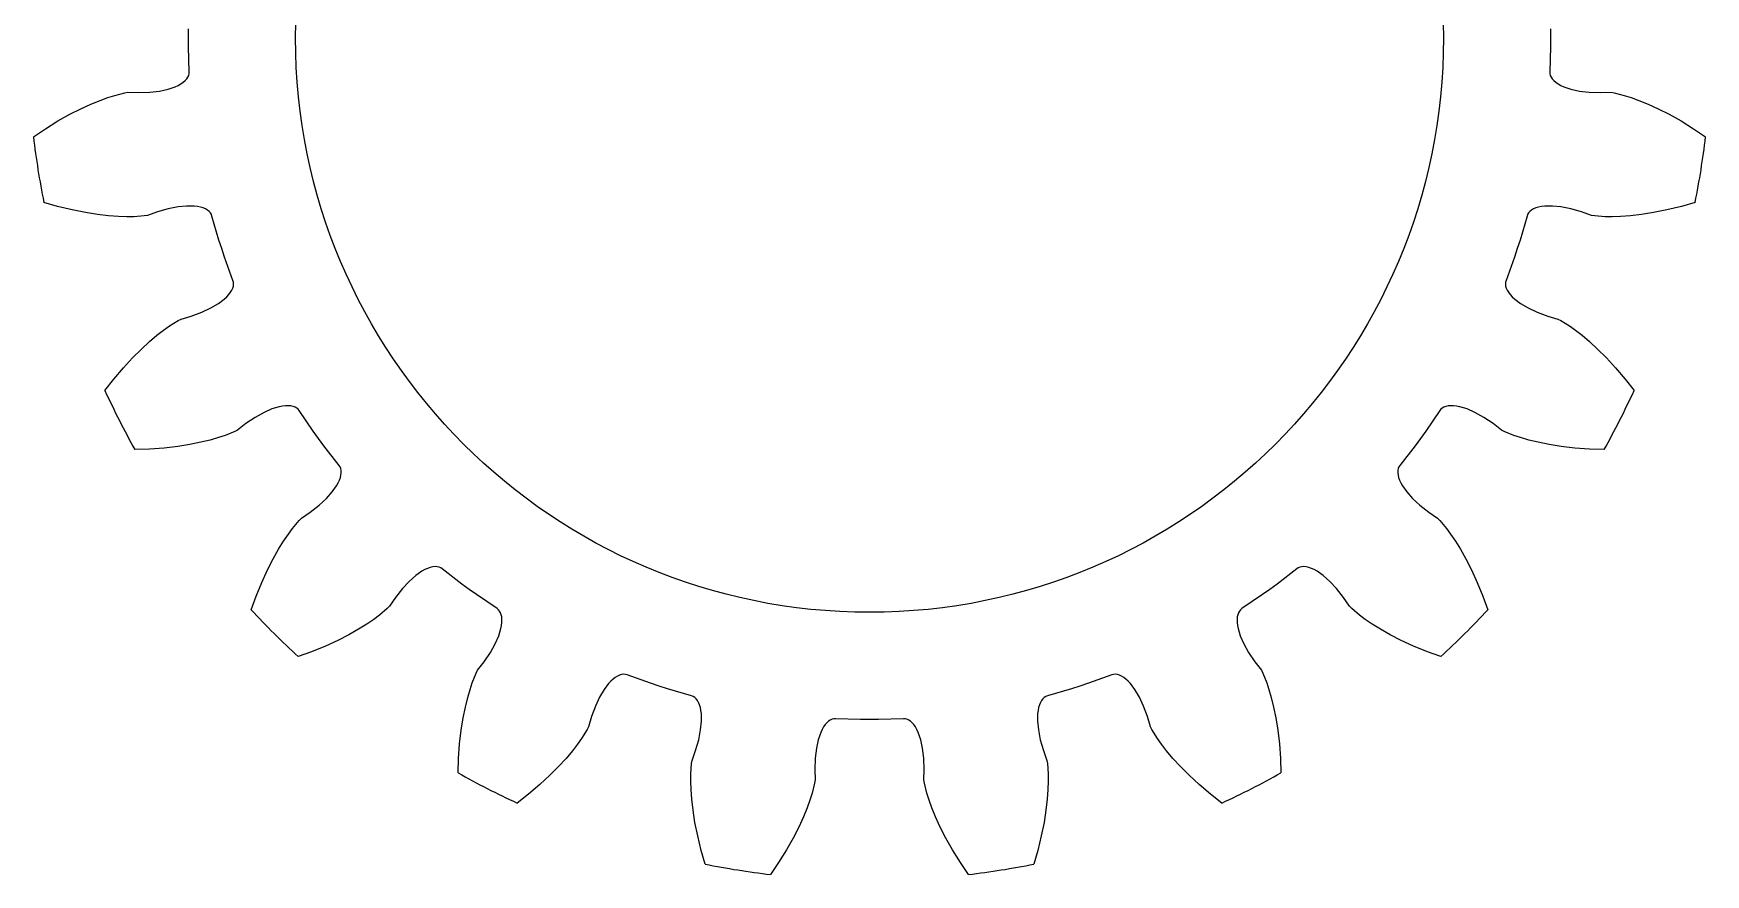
# Model space of a CAD drawing. Extents: x -0.6 to 40.9, y -10.9 to 10.9.
# Drawn here: x 19.08 to 40.92, y -10.92 to 0.06 of the extents above; entities that cross this region are included whole.
import ezdxf

# ---------------------------------------------------------------- set-up
doc = ezdxf.new("R2010")
doc.units = 0

msp = doc.modelspace()

# ---------------------------------------------------------------- linework, layer by layer
msp.add_circle((30, 0), 7.5)
msp.add_circle((30, 0), 7.5)
at = {"layer": 'layer0'}
for p, q in [((21.1, 0), (21.101, 0.117)), ((21.101, -0.117), (21.1, 0)), ((38.899, 0.117), (38.9, 0)), ((38.9, 0), (38.899, -0.117)), ((21.111, -0.443), (21.101, -0.117)), ((38.899, -0.117), (38.889, -0.443)), ((20.837, -0.669), (20.93, -0.637)), ((20.93, -0.637), (20.969, -0.619)), ((20.969, -0.619), (21.004, -0.599)), ((21.004, -0.599), (21.034, -0.579)), ((21.034, -0.579), (21.059, -0.557)), ((21.059, -0.557), (21.079, -0.535)), ((21.079, -0.535), (21.094, -0.512)), ((21.094, -0.512), (21.105, -0.489)), ((21.105, -0.489), (21.11, -0.466)), ((21.11, -0.466), (21.111, -0.443)), ((38.889, -0.443), (38.89, -0.466)), ((38.89, -0.466), (38.895, -0.489)), ((38.895, -0.489), (38.906, -0.512)), ((38.906, -0.512), (38.921, -0.535)), ((38.921, -0.535), (38.941, -0.557)), ((38.941, -0.557), (38.966, -0.579)), ((38.966, -0.579), (38.996, -0.599)), ((38.996, -0.599), (39.031, -0.619)), ((39.031, -0.619), (39.07, -0.637)), ((39.07, -0.637), (39.163, -0.669)), ((19.696, -0.924), (19.828, -0.863)), ((19.828, -0.863), (19.946, -0.815)), ((19.946, -0.815), (20.049, -0.778)), ((20.049, -0.778), (20.138, -0.75)), ((20.138, -0.75), (20.27, -0.718)), ((20.27, -0.718), (20.311, -0.71)), ((20.311, -0.71), (20.449, -0.714)), ((20.449, -0.714), (20.596, -0.709)), ((20.596, -0.709), (20.725, -0.694)), ((20.725, -0.694), (20.837, -0.669)), ((39.163, -0.669), (39.275, -0.694)), ((39.275, -0.694), (39.404, -0.709)), ((39.404, -0.709), (39.551, -0.714)), ((39.551, -0.714), (39.689, -0.71)), ((39.689, -0.71), (39.73, -0.718)), ((39.73, -0.718), (39.862, -0.75)), ((39.862, -0.75), (39.951, -0.778)), ((39.951, -0.778), (40.054, -0.815)), ((40.054, -0.815), (40.172, -0.863)), ((40.172, -0.863), (40.304, -0.924)), ((19.232, -1.187), (19.397, -1.084)), ((19.397, -1.084), (19.553, -0.997)), ((19.553, -0.997), (19.696, -0.924)), ((40.304, -0.924), (40.447, -0.997)), ((40.447, -0.997), (40.603, -1.084)), ((40.603, -1.084), (40.768, -1.187)), ((19.076, -1.292), (19.232, -1.187)), ((40.768, -1.187), (40.924, -1.292)), ((19.392, -2.199), (19.212, -2.147)), ((40.788, -2.147), (40.608, -2.199)), ((19.581, -2.245), (19.392, -2.199)), ((19.756, -2.28), (19.581, -2.245)), ((19.915, -2.306), (19.756, -2.28)), ((20.059, -2.322), (19.915, -2.306)), ((20.186, -2.331), (20.059, -2.322)), ((20.296, -2.335), (20.186, -2.331)), ((20.389, -2.334), (20.296, -2.335)), ((20.524, -2.324), (20.389, -2.334)), ((20.565, -2.318), (20.524, -2.324)), ((20.696, -2.272), (20.565, -2.318)), ((20.837, -2.232), (20.696, -2.272)), ((20.965, -2.206), (20.837, -2.232)), ((21.078, -2.195), (20.965, -2.206)), ((21.177, -2.197), (21.078, -2.195)), ((21.22, -2.202), (21.177, -2.197)), ((21.259, -2.21), (21.22, -2.202)), ((21.294, -2.22), (21.259, -2.21)), ((21.324, -2.233), (21.294, -2.22)), ((21.35, -2.248), (21.324, -2.233)), ((21.372, -2.265), (21.35, -2.248)), ((21.389, -2.283), (21.372, -2.265)), ((21.401, -2.304), (21.389, -2.283)), ((21.409, -2.325), (21.401, -2.304)), ((21.5, -2.639), (21.409, -2.325)), ((38.591, -2.325), (38.5, -2.639)), ((38.599, -2.304), (38.591, -2.325)), ((38.611, -2.283), (38.599, -2.304)), ((38.628, -2.265), (38.611, -2.283)), ((38.65, -2.248), (38.628, -2.265)), ((38.676, -2.233), (38.65, -2.248)), ((38.706, -2.22), (38.676, -2.233)), ((38.741, -2.21), (38.706, -2.22)), ((38.78, -2.202), (38.741, -2.21)), ((38.823, -2.197), (38.78, -2.202)), ((38.922, -2.195), (38.823, -2.197)), ((39.035, -2.206), (38.922, -2.195)), ((39.163, -2.232), (39.035, -2.206)), ((39.304, -2.272), (39.163, -2.232)), ((39.435, -2.318), (39.304, -2.272)), ((39.476, -2.324), (39.435, -2.318)), ((39.611, -2.334), (39.476, -2.324)), ((39.704, -2.335), (39.611, -2.334)), ((39.814, -2.331), (39.704, -2.335)), ((39.941, -2.322), (39.814, -2.331)), ((40.085, -2.306), (39.941, -2.322)), ((40.244, -2.28), (40.085, -2.306)), ((40.419, -2.245), (40.244, -2.28)), ((40.608, -2.199), (40.419, -2.245)), ((21.536, -2.75), (21.5, -2.639)), ((21.573, -2.861), (21.536, -2.75)), ((38.464, -2.75), (38.427, -2.861)), ((38.5, -2.639), (38.464, -2.75)), ((21.683, -3.168), (21.573, -2.861)), ((38.427, -2.861), (38.317, -3.168)), ((21.668, -3.293), (21.681, -3.266)), ((21.681, -3.266), (21.688, -3.239)), ((21.689, -3.19), (21.683, -3.168)), ((21.688, -3.239), (21.691, -3.214)), ((21.691, -3.214), (21.689, -3.19)), ((38.311, -3.19), (38.309, -3.214)), ((38.309, -3.214), (38.312, -3.239)), ((38.317, -3.168), (38.311, -3.19)), ((38.312, -3.239), (38.319, -3.266)), ((38.319, -3.266), (38.332, -3.293)), ((21.394, -3.526), (21.492, -3.468)), ((21.492, -3.468), (21.57, -3.409)), ((21.57, -3.409), (21.602, -3.379)), ((21.602, -3.379), (21.629, -3.35)), ((21.629, -3.35), (21.651, -3.321)), ((21.651, -3.321), (21.668, -3.293)), ((38.332, -3.293), (38.349, -3.321)), ((38.349, -3.321), (38.371, -3.35)), ((38.371, -3.35), (38.398, -3.379)), ((38.398, -3.379), (38.43, -3.409)), ((38.43, -3.409), (38.508, -3.468)), ((38.508, -3.468), (38.606, -3.526)), ((20.853, -3.761), (20.968, -3.69)), ((20.968, -3.69), (21.005, -3.67)), ((21.005, -3.67), (21.138, -3.631)), ((21.138, -3.631), (21.275, -3.58)), ((21.275, -3.58), (21.394, -3.526)), ((38.606, -3.526), (38.725, -3.58)), ((38.725, -3.58), (38.862, -3.631)), ((38.862, -3.631), (38.995, -3.67)), ((38.995, -3.67), (39.032, -3.69)), ((39.032, -3.69), (39.147, -3.761)), ((20.593, -3.965), (20.69, -3.882)), ((20.69, -3.882), (20.777, -3.815)), ((20.777, -3.815), (20.853, -3.761)), ((39.147, -3.761), (39.223, -3.815)), ((39.223, -3.815), (39.31, -3.882)), ((39.31, -3.882), (39.407, -3.965)), ((20.372, -4.176), (20.486, -4.062)), ((20.486, -4.062), (20.593, -3.965)), ((39.407, -3.965), (39.514, -4.062)), ((39.514, -4.062), (39.628, -4.176)), ((20.125, -4.456), (20.251, -4.308)), ((20.251, -4.308), (20.372, -4.176)), ((39.628, -4.176), (39.749, -4.308)), ((39.749, -4.308), (39.875, -4.456)), ((20.01, -4.605), (20.125, -4.456)), ((39.875, -4.456), (39.99, -4.605)), ((22.369, -4.803), (22.33, -4.808)), ((22.406, -4.802), (22.369, -4.803)), ((22.439, -4.805), (22.406, -4.802)), ((22.468, -4.811), (22.439, -4.805)), ((37.561, -4.805), (37.532, -4.811)), ((37.594, -4.802), (37.561, -4.805)), ((37.631, -4.803), (37.594, -4.802)), ((37.67, -4.808), (37.631, -4.803)), ((21.975, -4.954), (21.853, -5.036)), ((22.089, -4.89), (21.975, -4.954)), ((22.193, -4.845), (22.089, -4.89)), ((22.287, -4.816), (22.193, -4.845)), ((22.33, -4.808), (22.287, -4.816)), ((22.494, -4.82), (22.468, -4.811)), ((22.516, -4.833), (22.494, -4.82)), ((22.534, -4.848), (22.516, -4.833)), ((22.548, -4.866), (22.534, -4.848)), ((22.731, -5.136), (22.548, -4.866)), ((37.452, -4.866), (37.269, -5.136)), ((37.466, -4.848), (37.452, -4.866)), ((37.484, -4.833), (37.466, -4.848)), ((37.506, -4.82), (37.484, -4.833)), ((37.532, -4.811), (37.506, -4.82)), ((37.713, -4.816), (37.67, -4.808)), ((37.807, -4.845), (37.713, -4.816)), ((37.911, -4.89), (37.807, -4.845)), ((38.025, -4.954), (37.911, -4.89)), ((38.147, -5.036), (38.025, -4.954)), ((21.492, -5.219), (21.387, -5.25)), ((21.58, -5.19), (21.492, -5.219)), ((21.706, -5.139), (21.58, -5.19)), ((21.744, -5.12), (21.706, -5.139)), ((21.853, -5.036), (21.744, -5.12)), ((22.8, -5.231), (22.731, -5.136)), ((22.869, -5.326), (22.8, -5.231)), ((37.2, -5.231), (37.131, -5.326)), ((37.269, -5.136), (37.2, -5.231)), ((38.256, -5.12), (38.147, -5.036)), ((38.294, -5.139), (38.256, -5.12)), ((38.42, -5.19), (38.294, -5.139)), ((38.508, -5.219), (38.42, -5.19)), ((38.613, -5.25), (38.508, -5.219)), ((20.591, -5.369), (20.403, -5.376)), ((20.785, -5.355), (20.591, -5.369)), ((20.962, -5.334), (20.785, -5.355)), ((21.121, -5.309), (20.962, -5.334)), ((21.263, -5.28), (21.121, -5.309)), ((21.387, -5.25), (21.263, -5.28)), ((23.069, -5.583), (22.869, -5.326)), ((37.131, -5.326), (36.931, -5.583)), ((38.737, -5.28), (38.613, -5.25)), ((38.879, -5.309), (38.737, -5.28)), ((39.038, -5.334), (38.879, -5.309)), ((39.215, -5.355), (39.038, -5.334)), ((39.409, -5.369), (39.215, -5.355)), ((39.597, -5.376), (39.409, -5.369)), ((23.082, -5.602), (23.069, -5.583)), ((23.091, -5.624), (23.082, -5.602)), ((23.096, -5.649), (23.091, -5.624)), ((23.094, -5.707), (23.097, -5.677)), ((23.097, -5.677), (23.096, -5.649)), ((36.904, -5.649), (36.903, -5.677)), ((36.903, -5.677), (36.906, -5.707)), ((36.909, -5.624), (36.904, -5.649)), ((36.918, -5.602), (36.909, -5.624)), ((36.931, -5.583), (36.918, -5.602)), ((22.98, -5.927), (23.036, -5.847)), ((23.036, -5.847), (23.058, -5.809)), ((23.058, -5.809), (23.074, -5.773)), ((23.074, -5.773), (23.086, -5.739)), ((23.086, -5.739), (23.094, -5.707)), ((36.906, -5.707), (36.914, -5.739)), ((36.914, -5.739), (36.926, -5.773)), ((36.926, -5.773), (36.942, -5.809)), ((36.942, -5.809), (36.964, -5.847)), ((36.964, -5.847), (37.02, -5.927)), ((22.693, -6.192), (22.809, -6.101)), ((22.809, -6.101), (22.904, -6.013)), ((22.904, -6.013), (22.98, -5.927)), ((37.02, -5.927), (37.096, -6.013)), ((37.096, -6.013), (37.191, -6.101)), ((37.191, -6.101), (37.307, -6.192)), ((22.463, -6.404), (22.55, -6.3)), ((22.55, -6.3), (22.579, -6.27)), ((22.579, -6.27), (22.693, -6.192)), ((37.307, -6.192), (37.421, -6.27)), ((37.421, -6.27), (37.45, -6.3)), ((37.45, -6.3), (37.537, -6.404)), ((22.345, -6.569), (22.407, -6.478)), ((22.407, -6.478), (22.463, -6.404)), ((37.537, -6.404), (37.593, -6.478)), ((37.593, -6.478), (37.655, -6.569)), ((22.207, -6.803), (22.278, -6.677)), ((22.278, -6.677), (22.345, -6.569)), ((37.655, -6.569), (37.722, -6.677)), ((37.722, -6.677), (37.793, -6.803)), ((22.059, -7.11), (22.134, -6.947)), ((22.134, -6.947), (22.207, -6.803)), ((24.153, -6.964), (24.073, -7.02)), ((24.191, -6.942), (24.153, -6.964)), ((24.227, -6.926), (24.191, -6.942)), ((24.261, -6.914), (24.227, -6.926)), ((24.293, -6.906), (24.261, -6.914)), ((24.323, -6.903), (24.293, -6.906)), ((24.351, -6.904), (24.323, -6.903)), ((24.376, -6.909), (24.351, -6.904)), ((24.398, -6.918), (24.376, -6.909)), ((24.417, -6.931), (24.398, -6.918)), ((24.674, -7.131), (24.417, -6.931)), ((35.583, -6.931), (35.326, -7.131)), ((35.602, -6.918), (35.583, -6.931)), ((35.624, -6.909), (35.602, -6.918)), ((35.649, -6.904), (35.624, -6.909)), ((35.677, -6.903), (35.649, -6.904)), ((35.707, -6.906), (35.677, -6.903)), ((35.739, -6.914), (35.707, -6.906)), ((35.773, -6.926), (35.739, -6.914)), ((35.809, -6.942), (35.773, -6.926)), ((35.847, -6.964), (35.809, -6.942)), ((35.927, -7.02), (35.847, -6.964)), ((37.793, -6.803), (37.866, -6.947)), ((37.866, -6.947), (37.941, -7.11)), ((21.986, -7.29), (22.059, -7.11)), ((23.899, -7.191), (23.808, -7.307)), ((23.987, -7.096), (23.899, -7.191)), ((24.073, -7.02), (23.987, -7.096)), ((24.769, -7.2), (24.674, -7.131)), ((24.864, -7.269), (24.769, -7.2)), ((35.231, -7.2), (35.136, -7.269)), ((35.326, -7.131), (35.231, -7.2)), ((36.013, -7.096), (35.927, -7.02)), ((36.101, -7.191), (36.013, -7.096)), ((36.192, -7.307), (36.101, -7.191)), ((37.941, -7.11), (38.014, -7.29)), ((21.922, -7.466), (21.986, -7.29)), ((23.73, -7.421), (23.7, -7.45)), ((23.808, -7.307), (23.73, -7.421)), ((25.134, -7.452), (24.864, -7.269)), ((35.136, -7.269), (34.866, -7.452)), ((36.27, -7.421), (36.192, -7.307)), ((36.3, -7.45), (36.27, -7.421)), ((38.014, -7.29), (38.078, -7.466)), ((23.522, -7.593), (23.431, -7.655)), ((23.596, -7.537), (23.522, -7.593)), ((23.7, -7.45), (23.596, -7.537)), ((25.152, -7.466), (25.134, -7.452)), ((25.167, -7.484), (25.152, -7.466)), ((25.18, -7.506), (25.167, -7.484)), ((25.189, -7.532), (25.18, -7.506)), ((25.195, -7.561), (25.189, -7.532)), ((25.192, -7.67), (25.197, -7.631)), ((25.198, -7.594), (25.195, -7.561)), ((25.197, -7.631), (25.198, -7.594)), ((34.805, -7.561), (34.802, -7.594)), ((34.802, -7.594), (34.803, -7.631)), ((34.803, -7.631), (34.808, -7.67)), ((34.811, -7.532), (34.805, -7.561)), ((34.82, -7.506), (34.811, -7.532)), ((34.833, -7.484), (34.82, -7.506)), ((34.848, -7.466), (34.833, -7.484)), ((34.866, -7.452), (34.848, -7.466)), ((36.404, -7.537), (36.3, -7.45)), ((36.478, -7.593), (36.404, -7.537)), ((36.569, -7.655), (36.478, -7.593)), ((23.197, -7.793), (23.053, -7.866)), ((23.323, -7.722), (23.197, -7.793)), ((23.431, -7.655), (23.323, -7.722)), ((25.11, -7.911), (25.155, -7.807)), ((25.155, -7.807), (25.184, -7.713)), ((25.184, -7.713), (25.192, -7.67)), ((34.808, -7.67), (34.816, -7.713)), ((34.816, -7.713), (34.845, -7.807)), ((34.845, -7.807), (34.89, -7.911)), ((36.677, -7.722), (36.569, -7.655)), ((36.803, -7.793), (36.677, -7.722)), ((36.947, -7.866), (36.803, -7.793)), ((22.71, -8.014), (22.534, -8.078)), ((22.89, -7.941), (22.71, -8.014)), ((23.053, -7.866), (22.89, -7.941)), ((24.964, -8.147), (25.046, -8.025)), ((25.046, -8.025), (25.11, -7.911)), ((34.89, -7.911), (34.954, -8.025)), ((34.954, -8.025), (35.036, -8.147)), ((37.11, -7.941), (36.947, -7.866)), ((37.29, -8.014), (37.11, -7.941)), ((37.466, -8.078), (37.29, -8.014)), ((24.81, -8.42), (24.861, -8.294)), ((24.861, -8.294), (24.88, -8.256)), ((24.88, -8.256), (24.964, -8.147)), ((35.036, -8.147), (35.12, -8.256)), ((35.12, -8.256), (35.139, -8.294)), ((35.139, -8.294), (35.19, -8.42)), ((24.75, -8.613), (24.781, -8.508)), ((24.781, -8.508), (24.81, -8.42)), ((26.532, -8.508), (26.474, -8.606)), ((26.591, -8.43), (26.532, -8.508)), ((26.621, -8.398), (26.591, -8.43)), ((26.65, -8.371), (26.621, -8.398)), ((26.679, -8.349), (26.65, -8.371)), ((26.707, -8.332), (26.679, -8.349)), ((26.734, -8.319), (26.707, -8.332)), ((26.761, -8.312), (26.734, -8.319)), ((26.786, -8.309), (26.761, -8.312)), ((26.81, -8.311), (26.786, -8.309)), ((26.832, -8.317), (26.81, -8.311)), ((27.139, -8.427), (26.832, -8.317)), ((27.25, -8.464), (27.139, -8.427)), ((27.361, -8.5), (27.25, -8.464)), ((27.675, -8.591), (27.361, -8.5)), ((32.639, -8.5), (32.325, -8.591)), ((32.75, -8.464), (32.639, -8.5)), ((32.861, -8.427), (32.75, -8.464)), ((33.168, -8.317), (32.861, -8.427)), ((33.19, -8.311), (33.168, -8.317)), ((33.214, -8.309), (33.19, -8.311)), ((33.239, -8.312), (33.214, -8.309)), ((33.266, -8.319), (33.239, -8.312)), ((33.293, -8.332), (33.266, -8.319)), ((33.321, -8.349), (33.293, -8.332)), ((33.35, -8.371), (33.321, -8.349)), ((33.379, -8.398), (33.35, -8.371)), ((33.409, -8.43), (33.379, -8.398)), ((33.468, -8.508), (33.409, -8.43)), ((33.526, -8.606), (33.468, -8.508)), ((35.19, -8.42), (35.219, -8.508)), ((35.219, -8.508), (35.25, -8.613)), ((24.691, -8.879), (24.72, -8.737)), ((24.72, -8.737), (24.75, -8.613)), ((26.42, -8.725), (26.369, -8.862)), ((26.474, -8.606), (26.42, -8.725)), ((27.696, -8.599), (27.675, -8.591)), ((27.717, -8.611), (27.696, -8.599)), ((27.735, -8.628), (27.717, -8.611)), ((27.752, -8.65), (27.735, -8.628)), ((27.767, -8.676), (27.752, -8.65)), ((27.78, -8.706), (27.767, -8.676)), ((27.79, -8.741), (27.78, -8.706)), ((32.22, -8.706), (32.21, -8.741)), ((32.233, -8.676), (32.22, -8.706)), ((32.248, -8.65), (32.233, -8.676)), ((32.265, -8.628), (32.248, -8.65)), ((32.283, -8.611), (32.265, -8.628)), ((32.304, -8.599), (32.283, -8.611)), ((32.325, -8.591), (32.304, -8.599)), ((33.58, -8.725), (33.526, -8.606)), ((33.631, -8.862), (33.58, -8.725)), ((35.25, -8.613), (35.28, -8.737)), ((35.28, -8.737), (35.309, -8.879)), ((24.666, -9.038), (24.691, -8.879)), ((26.369, -8.862), (26.33, -8.995)), ((27.798, -8.78), (27.79, -8.741)), ((27.794, -9.035), (27.805, -8.922)), ((27.803, -8.823), (27.798, -8.78)), ((27.805, -8.922), (27.803, -8.823)), ((29.443, -8.941), (29.421, -8.966)), ((29.465, -8.921), (29.443, -8.941)), ((29.488, -8.906), (29.465, -8.921)), ((29.511, -8.895), (29.488, -8.906)), ((29.534, -8.89), (29.511, -8.895)), ((29.557, -8.889), (29.534, -8.89)), ((29.883, -8.899), (29.557, -8.889)), ((30, -8.9), (29.883, -8.899)), ((30.117, -8.899), (30, -8.9)), ((30.443, -8.889), (30.117, -8.899)), ((30.466, -8.89), (30.443, -8.889)), ((30.489, -8.895), (30.466, -8.89)), ((30.512, -8.906), (30.489, -8.895)), ((30.535, -8.921), (30.512, -8.906)), ((30.557, -8.941), (30.535, -8.921)), ((30.579, -8.966), (30.557, -8.941)), ((32.197, -8.823), (32.195, -8.922)), ((32.195, -8.922), (32.206, -9.035)), ((32.202, -8.78), (32.197, -8.823)), ((32.21, -8.741), (32.202, -8.78)), ((33.67, -8.995), (33.631, -8.862)), ((35.309, -8.879), (35.334, -9.038)), ((24.645, -9.215), (24.666, -9.038)), ((26.239, -9.147), (26.185, -9.223)), ((26.31, -9.032), (26.239, -9.147)), ((26.33, -8.995), (26.31, -9.032)), ((27.728, -9.304), (27.768, -9.163)), ((27.768, -9.163), (27.794, -9.035)), ((29.331, -9.163), (29.306, -9.275)), ((29.363, -9.07), (29.331, -9.163)), ((29.381, -9.031), (29.363, -9.07)), ((29.401, -8.996), (29.381, -9.031)), ((29.421, -8.966), (29.401, -8.996)), ((30.599, -8.996), (30.579, -8.966)), ((30.619, -9.031), (30.599, -8.996)), ((30.637, -9.07), (30.619, -9.031)), ((30.669, -9.163), (30.637, -9.07)), ((30.694, -9.275), (30.669, -9.163)), ((32.206, -9.035), (32.232, -9.163)), ((32.232, -9.163), (32.272, -9.304)), ((33.69, -9.032), (33.67, -8.995)), ((33.761, -9.147), (33.69, -9.032)), ((33.815, -9.223), (33.761, -9.147)), ((35.334, -9.038), (35.355, -9.215)), ((24.631, -9.409), (24.645, -9.215)), ((26.118, -9.31), (26.035, -9.407)), ((26.185, -9.223), (26.118, -9.31)), ((27.682, -9.435), (27.728, -9.304)), ((29.306, -9.275), (29.291, -9.404)), ((30.709, -9.404), (30.694, -9.275)), ((32.272, -9.304), (32.318, -9.435)), ((33.882, -9.31), (33.815, -9.223)), ((33.965, -9.407), (33.882, -9.31)), ((35.355, -9.215), (35.369, -9.409)), ((24.624, -9.597), (24.631, -9.409)), ((25.938, -9.514), (25.824, -9.628)), ((26.035, -9.407), (25.938, -9.514)), ((27.665, -9.704), (27.666, -9.611)), ((27.666, -9.611), (27.676, -9.476)), ((27.676, -9.476), (27.682, -9.435)), ((29.291, -9.404), (29.286, -9.551)), ((29.286, -9.551), (29.29, -9.689)), ((30.714, -9.551), (30.709, -9.404)), ((30.71, -9.689), (30.714, -9.551)), ((32.318, -9.435), (32.324, -9.476)), ((32.324, -9.476), (32.334, -9.611)), ((32.334, -9.611), (32.335, -9.704)), ((34.062, -9.514), (33.965, -9.407)), ((34.176, -9.628), (34.062, -9.514)), ((35.369, -9.409), (35.376, -9.597)), ((25.692, -9.749), (25.544, -9.875)), ((25.824, -9.628), (25.692, -9.749)), ((27.669, -9.814), (27.665, -9.704)), ((27.678, -9.941), (27.669, -9.814)), ((29.282, -9.73), (29.25, -9.862)), ((29.29, -9.689), (29.282, -9.73)), ((30.718, -9.73), (30.71, -9.689)), ((30.75, -9.862), (30.718, -9.73)), ((32.331, -9.814), (32.322, -9.941)), ((32.335, -9.704), (32.331, -9.814)), ((34.308, -9.749), (34.176, -9.628)), ((34.456, -9.875), (34.308, -9.749)), ((25.544, -9.875), (25.395, -9.99)), ((27.694, -10.085), (27.678, -9.941)), ((29.222, -9.951), (29.185, -10.054)), ((29.25, -9.862), (29.222, -9.951)), ((30.778, -9.951), (30.75, -9.862)), ((30.815, -10.054), (30.778, -9.951)), ((32.322, -9.941), (32.306, -10.085)), ((34.605, -9.99), (34.456, -9.875)), ((27.72, -10.244), (27.694, -10.085)), ((27.755, -10.419), (27.72, -10.244)), ((29.137, -10.172), (29.076, -10.304)), ((29.185, -10.054), (29.137, -10.172)), ((30.863, -10.172), (30.815, -10.054)), ((30.924, -10.304), (30.863, -10.172)), ((32.28, -10.244), (32.245, -10.419)), ((32.306, -10.085), (32.28, -10.244)), ((27.801, -10.608), (27.755, -10.419)), ((29.003, -10.447), (28.916, -10.603)), ((29.076, -10.304), (29.003, -10.447)), ((30.997, -10.447), (30.924, -10.304)), ((31.084, -10.603), (30.997, -10.447)), ((32.245, -10.419), (32.199, -10.608)), ((27.853, -10.788), (27.801, -10.608)), ((28.916, -10.603), (28.813, -10.768)), ((31.187, -10.768), (31.084, -10.603)), ((32.199, -10.608), (32.147, -10.788)), ((28.813, -10.768), (28.708, -10.924)), ((31.292, -10.924), (31.187, -10.768))]:
    msp.add_line(p, q, dxfattribs=at)
for start, end in [(186.7459, 191.2541), (348.7459, 353.2541), (204.7459, 209.2541), (330.7459, 335.2541), (222.7459, 227.2541), (312.7459, 317.2541), (240.7459, 245.2541), (294.7459, 299.2541), (258.7459, 263.2541), (276.7459, 281.2541)]:
    msp.add_arc((30, 0), 11, start, end, dxfattribs=at)
at = {"layer": 'layer1'}
for p, q in [((21.1, 0), (21.101, 0.117)), ((21.101, -0.117), (21.1, 0)), ((38.899, 0.117), (38.9, 0)), ((38.9, 0), (38.899, -0.117)), ((21.111, -0.443), (21.101, -0.117)), ((38.899, -0.117), (38.889, -0.443)), ((20.837, -0.669), (20.93, -0.637)), ((20.93, -0.637), (20.969, -0.619)), ((20.969, -0.619), (21.004, -0.599)), ((21.004, -0.599), (21.034, -0.579)), ((21.034, -0.579), (21.059, -0.557)), ((21.059, -0.557), (21.079, -0.535)), ((21.079, -0.535), (21.094, -0.512)), ((21.094, -0.512), (21.105, -0.489)), ((21.105, -0.489), (21.11, -0.466)), ((21.11, -0.466), (21.111, -0.443)), ((38.889, -0.443), (38.89, -0.466)), ((38.89, -0.466), (38.895, -0.489)), ((38.895, -0.489), (38.906, -0.512)), ((38.906, -0.512), (38.921, -0.535)), ((38.921, -0.535), (38.941, -0.557)), ((38.941, -0.557), (38.966, -0.579)), ((38.966, -0.579), (38.996, -0.599)), ((38.996, -0.599), (39.031, -0.619)), ((39.031, -0.619), (39.07, -0.637)), ((39.07, -0.637), (39.163, -0.669)), ((19.696, -0.924), (19.828, -0.863)), ((19.828, -0.863), (19.946, -0.815)), ((19.946, -0.815), (20.049, -0.778)), ((20.049, -0.778), (20.138, -0.75)), ((20.138, -0.75), (20.27, -0.718)), ((20.27, -0.718), (20.311, -0.71)), ((20.311, -0.71), (20.449, -0.714)), ((20.449, -0.714), (20.596, -0.709)), ((20.596, -0.709), (20.725, -0.694)), ((20.725, -0.694), (20.837, -0.669)), ((39.163, -0.669), (39.275, -0.694)), ((39.275, -0.694), (39.404, -0.709)), ((39.404, -0.709), (39.551, -0.714)), ((39.551, -0.714), (39.689, -0.71)), ((39.689, -0.71), (39.73, -0.718)), ((39.73, -0.718), (39.862, -0.75)), ((39.862, -0.75), (39.951, -0.778)), ((39.951, -0.778), (40.054, -0.815)), ((40.054, -0.815), (40.172, -0.863)), ((40.172, -0.863), (40.304, -0.924)), ((19.232, -1.187), (19.397, -1.084)), ((19.397, -1.084), (19.553, -0.997)), ((19.553, -0.997), (19.696, -0.924)), ((40.304, -0.924), (40.447, -0.997)), ((40.447, -0.997), (40.603, -1.084)), ((40.603, -1.084), (40.768, -1.187)), ((19.076, -1.292), (19.232, -1.187)), ((40.768, -1.187), (40.924, -1.292)), ((19.392, -2.199), (19.212, -2.147)), ((40.788, -2.147), (40.608, -2.199)), ((19.581, -2.245), (19.392, -2.199)), ((19.756, -2.28), (19.581, -2.245)), ((19.915, -2.306), (19.756, -2.28)), ((20.059, -2.322), (19.915, -2.306)), ((20.186, -2.331), (20.059, -2.322)), ((20.296, -2.335), (20.186, -2.331)), ((20.389, -2.334), (20.296, -2.335)), ((20.524, -2.324), (20.389, -2.334)), ((20.565, -2.318), (20.524, -2.324)), ((20.696, -2.272), (20.565, -2.318)), ((20.837, -2.232), (20.696, -2.272)), ((20.965, -2.206), (20.837, -2.232)), ((21.078, -2.195), (20.965, -2.206)), ((21.177, -2.197), (21.078, -2.195)), ((21.22, -2.202), (21.177, -2.197)), ((21.259, -2.21), (21.22, -2.202)), ((21.294, -2.22), (21.259, -2.21)), ((21.324, -2.233), (21.294, -2.22)), ((21.35, -2.248), (21.324, -2.233)), ((21.372, -2.265), (21.35, -2.248)), ((21.389, -2.283), (21.372, -2.265)), ((21.401, -2.304), (21.389, -2.283)), ((21.409, -2.325), (21.401, -2.304)), ((21.5, -2.639), (21.409, -2.325)), ((38.591, -2.325), (38.5, -2.639)), ((38.599, -2.304), (38.591, -2.325)), ((38.611, -2.283), (38.599, -2.304)), ((38.628, -2.265), (38.611, -2.283)), ((38.65, -2.248), (38.628, -2.265)), ((38.676, -2.233), (38.65, -2.248)), ((38.706, -2.22), (38.676, -2.233)), ((38.741, -2.21), (38.706, -2.22)), ((38.78, -2.202), (38.741, -2.21)), ((38.823, -2.197), (38.78, -2.202)), ((38.922, -2.195), (38.823, -2.197)), ((39.035, -2.206), (38.922, -2.195)), ((39.163, -2.232), (39.035, -2.206)), ((39.304, -2.272), (39.163, -2.232)), ((39.435, -2.318), (39.304, -2.272)), ((39.476, -2.324), (39.435, -2.318)), ((39.611, -2.334), (39.476, -2.324)), ((39.704, -2.335), (39.611, -2.334)), ((39.814, -2.331), (39.704, -2.335)), ((39.941, -2.322), (39.814, -2.331)), ((40.085, -2.306), (39.941, -2.322)), ((40.244, -2.28), (40.085, -2.306)), ((40.419, -2.245), (40.244, -2.28)), ((40.608, -2.199), (40.419, -2.245)), ((21.536, -2.75), (21.5, -2.639)), ((21.573, -2.861), (21.536, -2.75)), ((38.464, -2.75), (38.427, -2.861)), ((38.5, -2.639), (38.464, -2.75)), ((21.683, -3.168), (21.573, -2.861)), ((38.427, -2.861), (38.317, -3.168)), ((21.668, -3.293), (21.681, -3.266)), ((21.681, -3.266), (21.688, -3.239)), ((21.689, -3.19), (21.683, -3.168)), ((21.688, -3.239), (21.691, -3.214)), ((21.691, -3.214), (21.689, -3.19)), ((38.311, -3.19), (38.309, -3.214)), ((38.309, -3.214), (38.312, -3.239)), ((38.317, -3.168), (38.311, -3.19)), ((38.312, -3.239), (38.319, -3.266)), ((38.319, -3.266), (38.332, -3.293)), ((21.394, -3.526), (21.492, -3.468)), ((21.492, -3.468), (21.57, -3.409)), ((21.57, -3.409), (21.602, -3.379)), ((21.602, -3.379), (21.629, -3.35)), ((21.629, -3.35), (21.651, -3.321)), ((21.651, -3.321), (21.668, -3.293)), ((38.332, -3.293), (38.349, -3.321)), ((38.349, -3.321), (38.371, -3.35)), ((38.371, -3.35), (38.398, -3.379)), ((38.398, -3.379), (38.43, -3.409)), ((38.43, -3.409), (38.508, -3.468)), ((38.508, -3.468), (38.606, -3.526)), ((20.853, -3.761), (20.968, -3.69)), ((20.968, -3.69), (21.005, -3.67)), ((21.005, -3.67), (21.138, -3.631)), ((21.138, -3.631), (21.275, -3.58)), ((21.275, -3.58), (21.394, -3.526)), ((38.606, -3.526), (38.725, -3.58)), ((38.725, -3.58), (38.862, -3.631)), ((38.862, -3.631), (38.995, -3.67)), ((38.995, -3.67), (39.032, -3.69)), ((39.032, -3.69), (39.147, -3.761)), ((20.593, -3.965), (20.69, -3.882)), ((20.69, -3.882), (20.777, -3.815)), ((20.777, -3.815), (20.853, -3.761)), ((39.147, -3.761), (39.223, -3.815)), ((39.223, -3.815), (39.31, -3.882)), ((39.31, -3.882), (39.407, -3.965)), ((20.372, -4.176), (20.486, -4.062)), ((20.486, -4.062), (20.593, -3.965)), ((39.407, -3.965), (39.514, -4.062)), ((39.514, -4.062), (39.628, -4.176)), ((20.125, -4.456), (20.251, -4.308)), ((20.251, -4.308), (20.372, -4.176)), ((39.628, -4.176), (39.749, -4.308)), ((39.749, -4.308), (39.875, -4.456)), ((20.01, -4.605), (20.125, -4.456)), ((39.875, -4.456), (39.99, -4.605)), ((22.369, -4.803), (22.33, -4.808)), ((22.406, -4.802), (22.369, -4.803)), ((22.439, -4.805), (22.406, -4.802)), ((22.468, -4.811), (22.439, -4.805)), ((37.561, -4.805), (37.532, -4.811)), ((37.594, -4.802), (37.561, -4.805)), ((37.631, -4.803), (37.594, -4.802)), ((37.67, -4.808), (37.631, -4.803)), ((21.975, -4.954), (21.853, -5.036)), ((22.089, -4.89), (21.975, -4.954)), ((22.193, -4.845), (22.089, -4.89)), ((22.287, -4.816), (22.193, -4.845)), ((22.33, -4.808), (22.287, -4.816)), ((22.494, -4.82), (22.468, -4.811)), ((22.516, -4.833), (22.494, -4.82)), ((22.534, -4.848), (22.516, -4.833)), ((22.548, -4.866), (22.534, -4.848)), ((22.731, -5.136), (22.548, -4.866)), ((37.452, -4.866), (37.269, -5.136)), ((37.466, -4.848), (37.452, -4.866)), ((37.484, -4.833), (37.466, -4.848)), ((37.506, -4.82), (37.484, -4.833)), ((37.532, -4.811), (37.506, -4.82)), ((37.713, -4.816), (37.67, -4.808)), ((37.807, -4.845), (37.713, -4.816)), ((37.911, -4.89), (37.807, -4.845)), ((38.025, -4.954), (37.911, -4.89)), ((38.147, -5.036), (38.025, -4.954)), ((21.492, -5.219), (21.387, -5.25)), ((21.58, -5.19), (21.492, -5.219)), ((21.706, -5.139), (21.58, -5.19)), ((21.744, -5.12), (21.706, -5.139)), ((21.853, -5.036), (21.744, -5.12)), ((22.8, -5.231), (22.731, -5.136)), ((22.869, -5.326), (22.8, -5.231)), ((37.2, -5.231), (37.131, -5.326)), ((37.269, -5.136), (37.2, -5.231)), ((38.256, -5.12), (38.147, -5.036)), ((38.294, -5.139), (38.256, -5.12)), ((38.42, -5.19), (38.294, -5.139)), ((38.508, -5.219), (38.42, -5.19)), ((38.613, -5.25), (38.508, -5.219)), ((20.591, -5.369), (20.403, -5.376)), ((20.785, -5.355), (20.591, -5.369)), ((20.962, -5.334), (20.785, -5.355)), ((21.121, -5.309), (20.962, -5.334)), ((21.263, -5.28), (21.121, -5.309)), ((21.387, -5.25), (21.263, -5.28)), ((23.069, -5.583), (22.869, -5.326)), ((37.131, -5.326), (36.931, -5.583)), ((38.737, -5.28), (38.613, -5.25)), ((38.879, -5.309), (38.737, -5.28)), ((39.038, -5.334), (38.879, -5.309)), ((39.215, -5.355), (39.038, -5.334)), ((39.409, -5.369), (39.215, -5.355)), ((39.597, -5.376), (39.409, -5.369)), ((23.082, -5.602), (23.069, -5.583)), ((23.091, -5.624), (23.082, -5.602)), ((23.096, -5.649), (23.091, -5.624)), ((23.094, -5.707), (23.097, -5.677)), ((23.097, -5.677), (23.096, -5.649)), ((36.904, -5.649), (36.903, -5.677)), ((36.903, -5.677), (36.906, -5.707)), ((36.909, -5.624), (36.904, -5.649)), ((36.918, -5.602), (36.909, -5.624)), ((36.931, -5.583), (36.918, -5.602)), ((22.98, -5.927), (23.036, -5.847)), ((23.036, -5.847), (23.058, -5.809)), ((23.058, -5.809), (23.074, -5.773)), ((23.074, -5.773), (23.086, -5.739)), ((23.086, -5.739), (23.094, -5.707)), ((36.906, -5.707), (36.914, -5.739)), ((36.914, -5.739), (36.926, -5.773)), ((36.926, -5.773), (36.942, -5.809)), ((36.942, -5.809), (36.964, -5.847)), ((36.964, -5.847), (37.02, -5.927)), ((22.693, -6.192), (22.809, -6.101)), ((22.809, -6.101), (22.904, -6.013)), ((22.904, -6.013), (22.98, -5.927)), ((37.02, -5.927), (37.096, -6.013)), ((37.096, -6.013), (37.191, -6.101)), ((37.191, -6.101), (37.307, -6.192)), ((22.463, -6.404), (22.55, -6.3)), ((22.55, -6.3), (22.579, -6.27)), ((22.579, -6.27), (22.693, -6.192)), ((37.307, -6.192), (37.421, -6.27)), ((37.421, -6.27), (37.45, -6.3)), ((37.45, -6.3), (37.537, -6.404)), ((22.345, -6.569), (22.407, -6.478)), ((22.407, -6.478), (22.463, -6.404)), ((37.537, -6.404), (37.593, -6.478)), ((37.593, -6.478), (37.655, -6.569)), ((22.207, -6.803), (22.278, -6.677)), ((22.278, -6.677), (22.345, -6.569)), ((37.655, -6.569), (37.722, -6.677)), ((37.722, -6.677), (37.793, -6.803)), ((22.059, -7.11), (22.134, -6.947)), ((22.134, -6.947), (22.207, -6.803)), ((24.153, -6.964), (24.073, -7.02)), ((24.191, -6.942), (24.153, -6.964)), ((24.227, -6.926), (24.191, -6.942)), ((24.261, -6.914), (24.227, -6.926)), ((24.293, -6.906), (24.261, -6.914)), ((24.323, -6.903), (24.293, -6.906)), ((24.351, -6.904), (24.323, -6.903)), ((24.376, -6.909), (24.351, -6.904)), ((24.398, -6.918), (24.376, -6.909)), ((24.417, -6.931), (24.398, -6.918)), ((24.674, -7.131), (24.417, -6.931)), ((35.583, -6.931), (35.326, -7.131)), ((35.602, -6.918), (35.583, -6.931)), ((35.624, -6.909), (35.602, -6.918)), ((35.649, -6.904), (35.624, -6.909)), ((35.677, -6.903), (35.649, -6.904)), ((35.707, -6.906), (35.677, -6.903)), ((35.739, -6.914), (35.707, -6.906)), ((35.773, -6.926), (35.739, -6.914)), ((35.809, -6.942), (35.773, -6.926)), ((35.847, -6.964), (35.809, -6.942)), ((35.927, -7.02), (35.847, -6.964)), ((37.793, -6.803), (37.866, -6.947)), ((37.866, -6.947), (37.941, -7.11)), ((21.986, -7.29), (22.059, -7.11)), ((23.899, -7.191), (23.808, -7.307)), ((23.987, -7.096), (23.899, -7.191)), ((24.073, -7.02), (23.987, -7.096)), ((24.769, -7.2), (24.674, -7.131)), ((24.864, -7.269), (24.769, -7.2)), ((35.231, -7.2), (35.136, -7.269)), ((35.326, -7.131), (35.231, -7.2)), ((36.013, -7.096), (35.927, -7.02)), ((36.101, -7.191), (36.013, -7.096)), ((36.192, -7.307), (36.101, -7.191)), ((37.941, -7.11), (38.014, -7.29)), ((21.922, -7.466), (21.986, -7.29)), ((23.73, -7.421), (23.7, -7.45)), ((23.808, -7.307), (23.73, -7.421)), ((25.134, -7.452), (24.864, -7.269)), ((35.136, -7.269), (34.866, -7.452)), ((36.27, -7.421), (36.192, -7.307)), ((36.3, -7.45), (36.27, -7.421)), ((38.014, -7.29), (38.078, -7.466)), ((23.522, -7.593), (23.431, -7.655)), ((23.596, -7.537), (23.522, -7.593)), ((23.7, -7.45), (23.596, -7.537)), ((25.152, -7.466), (25.134, -7.452)), ((25.167, -7.484), (25.152, -7.466)), ((25.18, -7.506), (25.167, -7.484)), ((25.189, -7.532), (25.18, -7.506)), ((25.195, -7.561), (25.189, -7.532)), ((25.192, -7.67), (25.197, -7.631)), ((25.198, -7.594), (25.195, -7.561)), ((25.197, -7.631), (25.198, -7.594)), ((34.805, -7.561), (34.802, -7.594)), ((34.802, -7.594), (34.803, -7.631)), ((34.803, -7.631), (34.808, -7.67)), ((34.811, -7.532), (34.805, -7.561)), ((34.82, -7.506), (34.811, -7.532)), ((34.833, -7.484), (34.82, -7.506)), ((34.848, -7.466), (34.833, -7.484)), ((34.866, -7.452), (34.848, -7.466)), ((36.404, -7.537), (36.3, -7.45)), ((36.478, -7.593), (36.404, -7.537)), ((36.569, -7.655), (36.478, -7.593)), ((23.197, -7.793), (23.053, -7.866)), ((23.323, -7.722), (23.197, -7.793)), ((23.431, -7.655), (23.323, -7.722)), ((25.11, -7.911), (25.155, -7.807)), ((25.155, -7.807), (25.184, -7.713)), ((25.184, -7.713), (25.192, -7.67)), ((34.808, -7.67), (34.816, -7.713)), ((34.816, -7.713), (34.845, -7.807)), ((34.845, -7.807), (34.89, -7.911)), ((36.677, -7.722), (36.569, -7.655)), ((36.803, -7.793), (36.677, -7.722)), ((36.947, -7.866), (36.803, -7.793)), ((22.71, -8.014), (22.534, -8.078)), ((22.89, -7.941), (22.71, -8.014)), ((23.053, -7.866), (22.89, -7.941)), ((24.964, -8.147), (25.046, -8.025)), ((25.046, -8.025), (25.11, -7.911)), ((34.89, -7.911), (34.954, -8.025)), ((34.954, -8.025), (35.036, -8.147)), ((37.11, -7.941), (36.947, -7.866)), ((37.29, -8.014), (37.11, -7.941)), ((37.466, -8.078), (37.29, -8.014)), ((24.81, -8.42), (24.861, -8.294)), ((24.861, -8.294), (24.88, -8.256)), ((24.88, -8.256), (24.964, -8.147)), ((35.036, -8.147), (35.12, -8.256)), ((35.12, -8.256), (35.139, -8.294)), ((35.139, -8.294), (35.19, -8.42)), ((24.75, -8.613), (24.781, -8.508)), ((24.781, -8.508), (24.81, -8.42)), ((26.532, -8.508), (26.474, -8.606)), ((26.591, -8.43), (26.532, -8.508)), ((26.621, -8.398), (26.591, -8.43)), ((26.65, -8.371), (26.621, -8.398)), ((26.679, -8.349), (26.65, -8.371)), ((26.707, -8.332), (26.679, -8.349)), ((26.734, -8.319), (26.707, -8.332)), ((26.761, -8.312), (26.734, -8.319)), ((26.786, -8.309), (26.761, -8.312)), ((26.81, -8.311), (26.786, -8.309)), ((26.832, -8.317), (26.81, -8.311)), ((27.139, -8.427), (26.832, -8.317)), ((27.25, -8.464), (27.139, -8.427)), ((27.361, -8.5), (27.25, -8.464)), ((27.675, -8.591), (27.361, -8.5)), ((32.639, -8.5), (32.325, -8.591)), ((32.75, -8.464), (32.639, -8.5)), ((32.861, -8.427), (32.75, -8.464)), ((33.168, -8.317), (32.861, -8.427)), ((33.19, -8.311), (33.168, -8.317)), ((33.214, -8.309), (33.19, -8.311)), ((33.239, -8.312), (33.214, -8.309)), ((33.266, -8.319), (33.239, -8.312)), ((33.293, -8.332), (33.266, -8.319)), ((33.321, -8.349), (33.293, -8.332)), ((33.35, -8.371), (33.321, -8.349)), ((33.379, -8.398), (33.35, -8.371)), ((33.409, -8.43), (33.379, -8.398)), ((33.468, -8.508), (33.409, -8.43)), ((33.526, -8.606), (33.468, -8.508)), ((35.19, -8.42), (35.219, -8.508)), ((35.219, -8.508), (35.25, -8.613)), ((24.691, -8.879), (24.72, -8.737)), ((24.72, -8.737), (24.75, -8.613)), ((26.42, -8.725), (26.369, -8.862)), ((26.474, -8.606), (26.42, -8.725)), ((27.696, -8.599), (27.675, -8.591)), ((27.717, -8.611), (27.696, -8.599)), ((27.735, -8.628), (27.717, -8.611)), ((27.752, -8.65), (27.735, -8.628)), ((27.767, -8.676), (27.752, -8.65)), ((27.78, -8.706), (27.767, -8.676)), ((27.79, -8.741), (27.78, -8.706)), ((32.22, -8.706), (32.21, -8.741)), ((32.233, -8.676), (32.22, -8.706)), ((32.248, -8.65), (32.233, -8.676)), ((32.265, -8.628), (32.248, -8.65)), ((32.283, -8.611), (32.265, -8.628)), ((32.304, -8.599), (32.283, -8.611)), ((32.325, -8.591), (32.304, -8.599)), ((33.58, -8.725), (33.526, -8.606)), ((33.631, -8.862), (33.58, -8.725)), ((35.25, -8.613), (35.28, -8.737)), ((35.28, -8.737), (35.309, -8.879)), ((24.666, -9.038), (24.691, -8.879)), ((26.369, -8.862), (26.33, -8.995)), ((27.798, -8.78), (27.79, -8.741)), ((27.794, -9.035), (27.805, -8.922)), ((27.803, -8.823), (27.798, -8.78)), ((27.805, -8.922), (27.803, -8.823)), ((29.443, -8.941), (29.421, -8.966)), ((29.465, -8.921), (29.443, -8.941)), ((29.488, -8.906), (29.465, -8.921)), ((29.511, -8.895), (29.488, -8.906)), ((29.534, -8.89), (29.511, -8.895)), ((29.557, -8.889), (29.534, -8.89)), ((29.883, -8.899), (29.557, -8.889)), ((30, -8.9), (29.883, -8.899)), ((30.117, -8.899), (30, -8.9)), ((30.443, -8.889), (30.117, -8.899)), ((30.466, -8.89), (30.443, -8.889)), ((30.489, -8.895), (30.466, -8.89)), ((30.512, -8.906), (30.489, -8.895)), ((30.535, -8.921), (30.512, -8.906)), ((30.557, -8.941), (30.535, -8.921)), ((30.579, -8.966), (30.557, -8.941)), ((32.197, -8.823), (32.195, -8.922)), ((32.195, -8.922), (32.206, -9.035)), ((32.202, -8.78), (32.197, -8.823)), ((32.21, -8.741), (32.202, -8.78)), ((33.67, -8.995), (33.631, -8.862)), ((35.309, -8.879), (35.334, -9.038)), ((24.645, -9.215), (24.666, -9.038)), ((26.239, -9.147), (26.185, -9.223)), ((26.31, -9.032), (26.239, -9.147)), ((26.33, -8.995), (26.31, -9.032)), ((27.728, -9.304), (27.768, -9.163)), ((27.768, -9.163), (27.794, -9.035)), ((29.331, -9.163), (29.306, -9.275)), ((29.363, -9.07), (29.331, -9.163)), ((29.381, -9.031), (29.363, -9.07)), ((29.401, -8.996), (29.381, -9.031)), ((29.421, -8.966), (29.401, -8.996)), ((30.599, -8.996), (30.579, -8.966)), ((30.619, -9.031), (30.599, -8.996)), ((30.637, -9.07), (30.619, -9.031)), ((30.669, -9.163), (30.637, -9.07)), ((30.694, -9.275), (30.669, -9.163)), ((32.206, -9.035), (32.232, -9.163)), ((32.232, -9.163), (32.272, -9.304)), ((33.69, -9.032), (33.67, -8.995)), ((33.761, -9.147), (33.69, -9.032)), ((33.815, -9.223), (33.761, -9.147)), ((35.334, -9.038), (35.355, -9.215)), ((24.631, -9.409), (24.645, -9.215)), ((26.118, -9.31), (26.035, -9.407)), ((26.185, -9.223), (26.118, -9.31)), ((27.682, -9.435), (27.728, -9.304)), ((29.306, -9.275), (29.291, -9.404)), ((30.709, -9.404), (30.694, -9.275)), ((32.272, -9.304), (32.318, -9.435)), ((33.882, -9.31), (33.815, -9.223)), ((33.965, -9.407), (33.882, -9.31)), ((35.355, -9.215), (35.369, -9.409)), ((24.624, -9.597), (24.631, -9.409)), ((25.938, -9.514), (25.824, -9.628)), ((26.035, -9.407), (25.938, -9.514)), ((27.665, -9.704), (27.666, -9.611)), ((27.666, -9.611), (27.676, -9.476)), ((27.676, -9.476), (27.682, -9.435)), ((29.291, -9.404), (29.286, -9.551)), ((29.286, -9.551), (29.29, -9.689)), ((30.714, -9.551), (30.709, -9.404)), ((30.71, -9.689), (30.714, -9.551)), ((32.318, -9.435), (32.324, -9.476)), ((32.324, -9.476), (32.334, -9.611)), ((32.334, -9.611), (32.335, -9.704)), ((34.062, -9.514), (33.965, -9.407)), ((34.176, -9.628), (34.062, -9.514)), ((35.369, -9.409), (35.376, -9.597)), ((25.692, -9.749), (25.544, -9.875)), ((25.824, -9.628), (25.692, -9.749)), ((27.669, -9.814), (27.665, -9.704)), ((27.678, -9.941), (27.669, -9.814)), ((29.282, -9.73), (29.25, -9.862)), ((29.29, -9.689), (29.282, -9.73)), ((30.718, -9.73), (30.71, -9.689)), ((30.75, -9.862), (30.718, -9.73)), ((32.331, -9.814), (32.322, -9.941)), ((32.335, -9.704), (32.331, -9.814)), ((34.308, -9.749), (34.176, -9.628)), ((34.456, -9.875), (34.308, -9.749)), ((25.544, -9.875), (25.395, -9.99)), ((27.694, -10.085), (27.678, -9.941)), ((29.222, -9.951), (29.185, -10.054)), ((29.25, -9.862), (29.222, -9.951)), ((30.778, -9.951), (30.75, -9.862)), ((30.815, -10.054), (30.778, -9.951)), ((32.322, -9.941), (32.306, -10.085)), ((34.605, -9.99), (34.456, -9.875)), ((27.72, -10.244), (27.694, -10.085)), ((27.755, -10.419), (27.72, -10.244)), ((29.137, -10.172), (29.076, -10.304)), ((29.185, -10.054), (29.137, -10.172)), ((30.863, -10.172), (30.815, -10.054)), ((30.924, -10.304), (30.863, -10.172)), ((32.28, -10.244), (32.245, -10.419)), ((32.306, -10.085), (32.28, -10.244)), ((27.801, -10.608), (27.755, -10.419)), ((29.003, -10.447), (28.916, -10.603)), ((29.076, -10.304), (29.003, -10.447)), ((30.997, -10.447), (30.924, -10.304)), ((31.084, -10.603), (30.997, -10.447)), ((32.245, -10.419), (32.199, -10.608)), ((27.853, -10.788), (27.801, -10.608)), ((28.916, -10.603), (28.813, -10.768)), ((31.187, -10.768), (31.084, -10.603)), ((32.199, -10.608), (32.147, -10.788)), ((28.813, -10.768), (28.708, -10.924)), ((31.292, -10.924), (31.187, -10.768))]:
    msp.add_line(p, q, dxfattribs=at)
for start, end in [(186.7459, 191.2541), (348.7459, 353.2541), (204.7459, 209.2541), (330.7459, 335.2541), (222.7459, 227.2541), (312.7459, 317.2541), (240.7459, 245.2541), (294.7459, 299.2541), (258.7459, 263.2541), (276.7459, 281.2541)]:
    msp.add_arc((30, 0), 11, start, end, dxfattribs=at)

doc.saveas('drawing.dxf')
